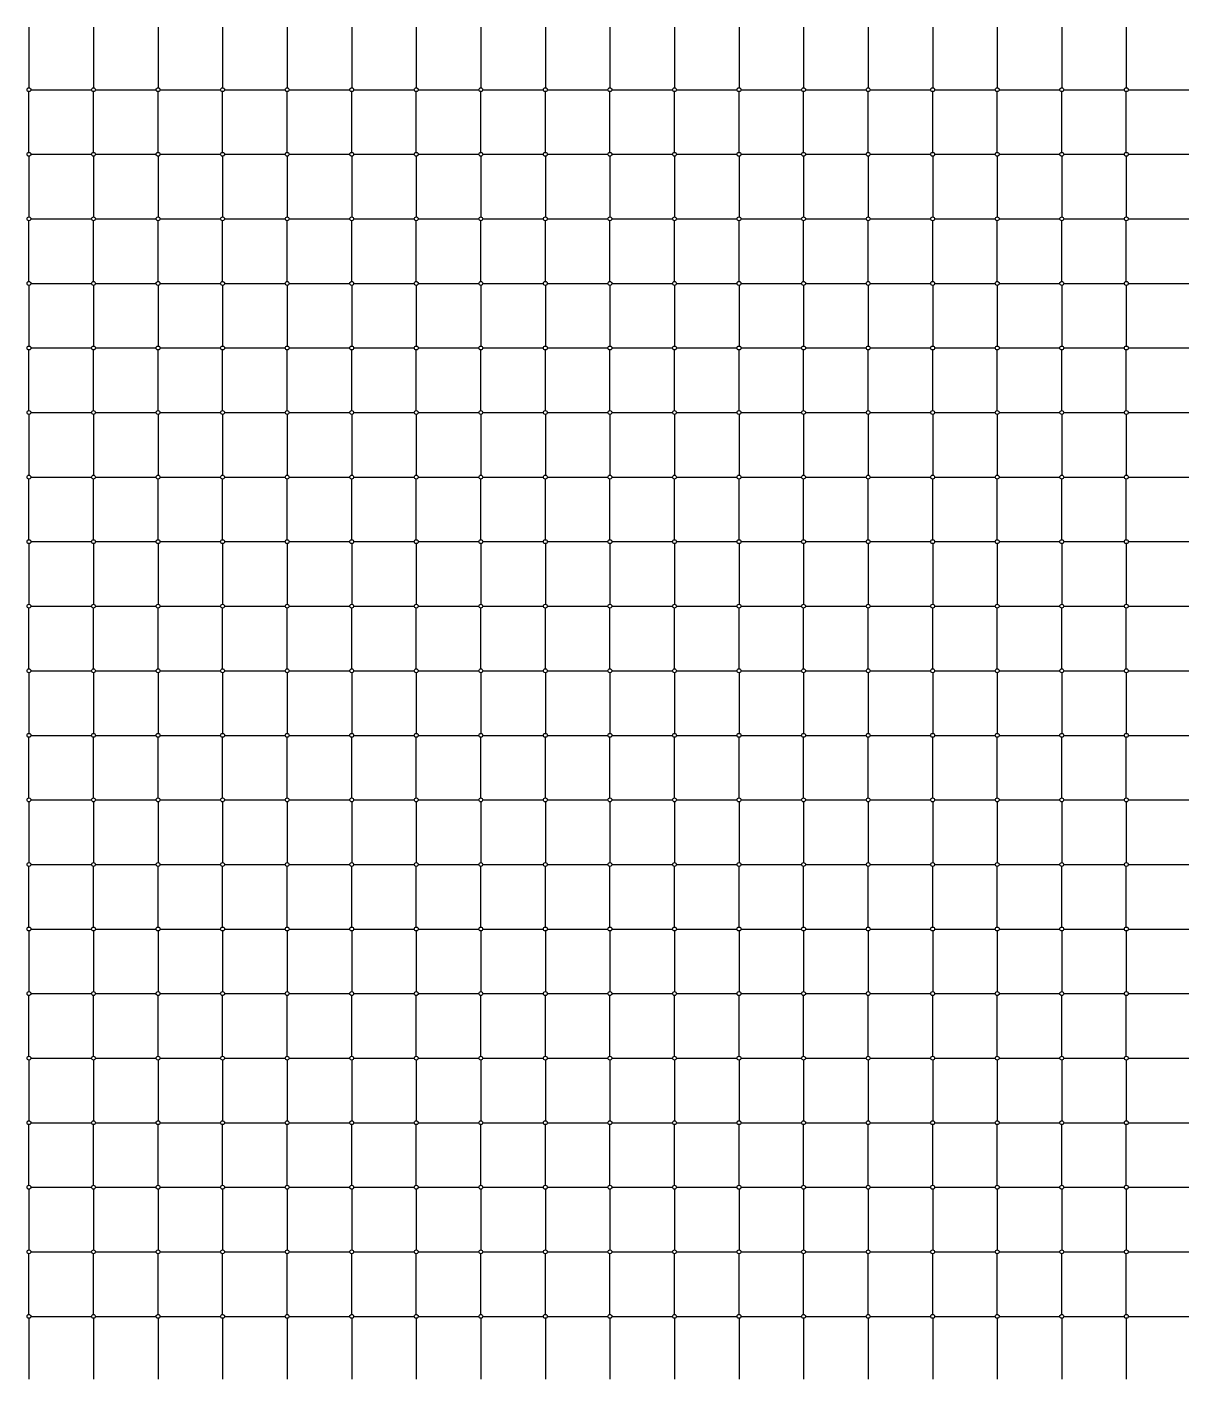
# Model space of a CAD drawing. Header units: millimetres. Extents: x 939 to 21029, y -693 to 9787.
# Drawn here: x 15062 to 15962, y -693 to 354 of the extents above; entities that cross this region are included whole.
import ezdxf

# ---------------------------------------------------------------- set-up
doc = ezdxf.new("R2010")
doc.units = ezdxf.units.MM
for name, color, linetype, lineweight in [('橘黄色', 30, 'Continuous', 30), ('浅蓝色', 141, 'Continuous', 30), ('灰色', 9, 'Continuous', 30), ('蓝色', 160, 'Continuous', 30), ('黑白', 7, 'Continuous', 30)]:
    doc.layers.add(name, color=color, linetype=linetype, lineweight=lineweight)

msp = doc.modelspace()

# ---------------------------------------------------------------- linework, layer by layer
at = {"layer": '橘黄色'}
for p, q in [((15063.1, 353.5), (15063.1, 306.5)), ((15113.1, 353.5), (15113.1, 306.5)), ((15163.1, 353.5), (15163.1, 306.5)), ((15213.1, 353.5), (15213.1, 306.5)), ((15263.1, 353.5), (15263.1, 306.5)), ((15313.1, 353.5), (15313.1, 306.5)), ((15363.1, 353.5), (15363.1, 306.5)), ((15413.1, 353.5), (15413.1, 306.5)), ((15463.1, 353.5), (15463.1, 306.5)), ((15513.1, 353.5), (15513.1, 306.5)), ((15563.1, 353.5), (15563.1, 306.5)), ((15613.1, 353.5), (15613.1, 306.5)), ((15663.1, 353.5), (15663.1, 306.5)), ((15713.1, 353.5), (15713.1, 306.5)), ((15763.1, 353.5), (15763.1, 306.5)), ((15813.1, 353.5), (15813.1, 306.5)), ((15863.1, 353.5), (15863.1, 306.5)), ((15913.1, 353.5), (15913.1, 306.5)), ((15063.1, 253.5), (15063.1, 206.5)), ((15113.1, 253.5), (15113.1, 206.5)), ((15163.1, 253.5), (15163.1, 206.5)), ((15213.1, 253.5), (15213.1, 206.5)), ((15263.1, 253.5), (15263.1, 206.5)), ((15313.1, 253.5), (15313.1, 206.5)), ((15363.1, 253.5), (15363.1, 206.5)), ((15413.1, 253.5), (15413.1, 206.5)), ((15463.1, 253.5), (15463.1, 206.5)), ((15513.1, 253.5), (15513.1, 206.5)), ((15563.1, 253.5), (15563.1, 206.5)), ((15613.1, 253.5), (15613.1, 206.5)), ((15663.1, 253.5), (15663.1, 206.5)), ((15713.1, 253.5), (15713.1, 206.5)), ((15763.1, 253.5), (15763.1, 206.5)), ((15813.1, 253.5), (15813.1, 206.5)), ((15863.1, 253.5), (15863.1, 206.5)), ((15913.1, 253.5), (15913.1, 206.5)), ((15063.1, 153.5), (15063.1, 106.5)), ((15113.1, 153.5), (15113.1, 106.5)), ((15163.1, 153.5), (15163.1, 106.5)), ((15213.1, 153.5), (15213.1, 106.5)), ((15263.1, 153.5), (15263.1, 106.5)), ((15313.1, 153.5), (15313.1, 106.5)), ((15363.1, 153.5), (15363.1, 106.5)), ((15413.1, 153.5), (15413.1, 106.5)), ((15463.1, 153.5), (15463.1, 106.5)), ((15513.1, 153.5), (15513.1, 106.5)), ((15563.1, 153.5), (15563.1, 106.5)), ((15613.1, 153.5), (15613.1, 106.5)), ((15663.1, 153.5), (15663.1, 106.5)), ((15713.1, 153.5), (15713.1, 106.5)), ((15763.1, 153.5), (15763.1, 106.5)), ((15813.1, 153.5), (15813.1, 106.5)), ((15863.1, 153.5), (15863.1, 106.5)), ((15913.1, 153.5), (15913.1, 106.5)), ((15063.1, 53.5), (15063.1, 6.5)), ((15113.1, 53.5), (15113.1, 6.5)), ((15163.1, 53.5), (15163.1, 6.5)), ((15213.1, 53.5), (15213.1, 6.5)), ((15263.1, 53.5), (15263.1, 6.5)), ((15313.1, 53.5), (15313.1, 6.5)), ((15363.1, 53.5), (15363.1, 6.5)), ((15413.1, 53.5), (15413.1, 6.5)), ((15463.1, 53.5), (15463.1, 6.5)), ((15513.1, 53.5), (15513.1, 6.5)), ((15563.1, 53.5), (15563.1, 6.5)), ((15613.1, 53.5), (15613.1, 6.5)), ((15663.1, 53.5), (15663.1, 6.5)), ((15713.1, 53.5), (15713.1, 6.5)), ((15763.1, 53.5), (15763.1, 6.5)), ((15813.1, 53.5), (15813.1, 6.5)), ((15863.1, 53.5), (15863.1, 6.5)), ((15913.1, 53.5), (15913.1, 6.5)), ((15063.1, -46.5), (15063.1, -93.5)), ((15113.1, -46.5), (15113.1, -93.5)), ((15163.1, -46.5), (15163.1, -93.5)), ((15213.1, -46.5), (15213.1, -93.5)), ((15263.1, -46.5), (15263.1, -93.5)), ((15313.1, -46.5), (15313.1, -93.5)), ((15363.1, -46.5), (15363.1, -93.5)), ((15413.1, -46.5), (15413.1, -93.5)), ((15463.1, -46.5), (15463.1, -93.5)), ((15513.1, -46.5), (15513.1, -93.5)), ((15563.1, -46.5), (15563.1, -93.5)), ((15613.1, -46.5), (15613.1, -93.5)), ((15663.1, -46.5), (15663.1, -93.5)), ((15713.1, -46.5), (15713.1, -93.5)), ((15763.1, -46.5), (15763.1, -93.5)), ((15813.1, -46.5), (15813.1, -93.5)), ((15863.1, -46.5), (15863.1, -93.5)), ((15913.1, -46.5), (15913.1, -93.5)), ((15063.1, -146.5), (15063.1, -193.5)), ((15113.1, -146.5), (15113.1, -193.5)), ((15163.1, -146.5), (15163.1, -193.5)), ((15213.1, -146.5), (15213.1, -193.5)), ((15263.1, -146.5), (15263.1, -193.5)), ((15313.1, -146.5), (15313.1, -193.5)), ((15363.1, -146.5), (15363.1, -193.5)), ((15413.1, -146.5), (15413.1, -193.5)), ((15463.1, -146.5), (15463.1, -193.5)), ((15513.1, -146.5), (15513.1, -193.5)), ((15563.1, -146.5), (15563.1, -193.5)), ((15613.1, -146.5), (15613.1, -193.5)), ((15663.1, -146.5), (15663.1, -193.5)), ((15713.1, -146.5), (15713.1, -193.5)), ((15763.1, -146.5), (15763.1, -193.5)), ((15813.1, -146.5), (15813.1, -193.5)), ((15863.1, -146.5), (15863.1, -193.5)), ((15913.1, -146.5), (15913.1, -193.5)), ((15063.1, -246.5), (15063.1, -293.5)), ((15113.1, -246.5), (15113.1, -293.5)), ((15163.1, -246.5), (15163.1, -293.5)), ((15213.1, -246.5), (15213.1, -293.5)), ((15263.1, -246.5), (15263.1, -293.5)), ((15313.1, -246.5), (15313.1, -293.5)), ((15363.1, -246.5), (15363.1, -293.5)), ((15413.1, -246.5), (15413.1, -293.5)), ((15463.1, -246.5), (15463.1, -293.5)), ((15513.1, -246.5), (15513.1, -293.5)), ((15563.1, -246.5), (15563.1, -293.5)), ((15613.1, -246.5), (15613.1, -293.5)), ((15663.1, -246.5), (15663.1, -293.5)), ((15713.1, -246.5), (15713.1, -293.5)), ((15763.1, -246.5), (15763.1, -293.5)), ((15813.1, -246.5), (15813.1, -293.5)), ((15863.1, -246.5), (15863.1, -293.5)), ((15913.1, -246.5), (15913.1, -293.5)), ((15063.1, -346.5), (15063.1, -393.5)), ((15113.1, -346.5), (15113.1, -393.5)), ((15163.1, -346.5), (15163.1, -393.5)), ((15213.1, -346.5), (15213.1, -393.5)), ((15263.1, -346.5), (15263.1, -393.5)), ((15313.1, -346.5), (15313.1, -393.5)), ((15363.1, -346.5), (15363.1, -393.5)), ((15413.1, -346.5), (15413.1, -393.5)), ((15463.1, -346.5), (15463.1, -393.5)), ((15513.1, -346.5), (15513.1, -393.5)), ((15563.1, -346.5), (15563.1, -393.5)), ((15613.1, -346.5), (15613.1, -393.5)), ((15663.1, -346.5), (15663.1, -393.5)), ((15713.1, -346.5), (15713.1, -393.5)), ((15763.1, -346.5), (15763.1, -393.5)), ((15813.1, -346.5), (15813.1, -393.5)), ((15863.1, -346.5), (15863.1, -393.5)), ((15913.1, -346.5), (15913.1, -393.5)), ((15063.1, -446.5), (15063.1, -493.5)), ((15113.1, -446.5), (15113.1, -493.5)), ((15163.1, -446.5), (15163.1, -493.5)), ((15213.1, -446.5), (15213.1, -493.5)), ((15263.1, -446.5), (15263.1, -493.5)), ((15313.1, -446.5), (15313.1, -493.5)), ((15363.1, -446.5), (15363.1, -493.5)), ((15413.1, -446.5), (15413.1, -493.5)), ((15463.1, -446.5), (15463.1, -493.5)), ((15513.1, -446.5), (15513.1, -493.5)), ((15563.1, -446.5), (15563.1, -493.5)), ((15613.1, -446.5), (15613.1, -493.5)), ((15663.1, -446.5), (15663.1, -493.5)), ((15713.1, -446.5), (15713.1, -493.5)), ((15763.1, -446.5), (15763.1, -493.5)), ((15813.1, -446.5), (15813.1, -493.5)), ((15863.1, -446.5), (15863.1, -493.5)), ((15913.1, -446.5), (15913.1, -493.5)), ((15063.1, -546.5), (15063.1, -593.5)), ((15113.1, -546.5), (15113.1, -593.5)), ((15163.1, -546.5), (15163.1, -593.5)), ((15213.1, -546.5), (15213.1, -593.5)), ((15263.1, -546.5), (15263.1, -593.5)), ((15313.1, -546.5), (15313.1, -593.5)), ((15363.1, -546.5), (15363.1, -593.5)), ((15413.1, -546.5), (15413.1, -593.5)), ((15463.1, -546.5), (15463.1, -593.5)), ((15513.1, -546.5), (15513.1, -593.5)), ((15563.1, -546.5), (15563.1, -593.5)), ((15613.1, -546.5), (15613.1, -593.5)), ((15663.1, -546.5), (15663.1, -593.5)), ((15713.1, -546.5), (15713.1, -593.5)), ((15763.1, -546.5), (15763.1, -593.5)), ((15813.1, -546.5), (15813.1, -593.5)), ((15863.1, -546.5), (15863.1, -593.5)), ((15913.1, -546.5), (15913.1, -593.5)), ((15063.1, -646.5), (15063.1, -693.5)), ((15113.1, -646.5), (15113.1, -693.5)), ((15163.1, -646.5), (15163.1, -693.5)), ((15213.1, -646.5), (15213.1, -693.5)), ((15263.1, -646.5), (15263.1, -693.5)), ((15313.1, -646.5), (15313.1, -693.5)), ((15363.1, -646.5), (15363.1, -693.5)), ((15413.1, -646.5), (15413.1, -693.5)), ((15463.1, -646.5), (15463.1, -693.5)), ((15513.1, -646.5), (15513.1, -693.5)), ((15563.1, -646.5), (15563.1, -693.5)), ((15613.1, -646.5), (15613.1, -693.5)), ((15663.1, -646.5), (15663.1, -693.5)), ((15713.1, -646.5), (15713.1, -693.5)), ((15763.1, -646.5), (15763.1, -693.5)), ((15813.1, -646.5), (15813.1, -693.5)), ((15863.1, -646.5), (15863.1, -693.5)), ((15913.1, -646.5), (15913.1, -693.5))]:
    msp.add_line(p, q, dxfattribs=at)
at = {"layer": '浅蓝色'}
for p, q in [((15063.1, 256.5), (15063.1, 303.5)), ((15113.1, 256.5), (15113.1, 303.5)), ((15163.1, 256.5), (15163.1, 303.5)), ((15213.1, 256.5), (15213.1, 303.5)), ((15263.1, 256.5), (15263.1, 303.5)), ((15313.1, 256.5), (15313.1, 303.5)), ((15363.1, 256.5), (15363.1, 303.5)), ((15413.1, 256.5), (15413.1, 303.5)), ((15463.1, 256.5), (15463.1, 303.5)), ((15513.1, 256.5), (15513.1, 303.5)), ((15563.1, 256.5), (15563.1, 303.5)), ((15613.1, 256.5), (15613.1, 303.5)), ((15663.1, 256.5), (15663.1, 303.5)), ((15713.1, 256.5), (15713.1, 303.5)), ((15763.1, 256.5), (15763.1, 303.5)), ((15813.1, 256.5), (15813.1, 303.5)), ((15863.1, 256.5), (15863.1, 303.5)), ((15913.1, 256.5), (15913.1, 303.5)), ((15063.1, 156.5), (15063.1, 203.5)), ((15113.1, 156.5), (15113.1, 203.5)), ((15163.1, 156.5), (15163.1, 203.5)), ((15213.1, 156.5), (15213.1, 203.5)), ((15263.1, 156.5), (15263.1, 203.5)), ((15313.1, 156.5), (15313.1, 203.5)), ((15363.1, 156.5), (15363.1, 203.5)), ((15413.1, 156.5), (15413.1, 203.5)), ((15463.1, 156.5), (15463.1, 203.5)), ((15513.1, 156.5), (15513.1, 203.5)), ((15563.1, 156.5), (15563.1, 203.5)), ((15613.1, 156.5), (15613.1, 203.5)), ((15663.1, 156.5), (15663.1, 203.5)), ((15713.1, 156.5), (15713.1, 203.5)), ((15763.1, 156.5), (15763.1, 203.5)), ((15813.1, 156.5), (15813.1, 203.5)), ((15863.1, 156.5), (15863.1, 203.5)), ((15913.1, 156.5), (15913.1, 203.5)), ((15063.1, 56.5), (15063.1, 103.5)), ((15113.1, 56.5), (15113.1, 103.5)), ((15163.1, 56.5), (15163.1, 103.5)), ((15213.1, 56.5), (15213.1, 103.5)), ((15263.1, 56.5), (15263.1, 103.5)), ((15313.1, 56.5), (15313.1, 103.5)), ((15363.1, 56.5), (15363.1, 103.5)), ((15413.1, 56.5), (15413.1, 103.5)), ((15463.1, 56.5), (15463.1, 103.5)), ((15513.1, 56.5), (15513.1, 103.5)), ((15563.1, 56.5), (15563.1, 103.5)), ((15613.1, 56.5), (15613.1, 103.5)), ((15663.1, 56.5), (15663.1, 103.5)), ((15713.1, 56.5), (15713.1, 103.5)), ((15763.1, 56.5), (15763.1, 103.5)), ((15813.1, 56.5), (15813.1, 103.5)), ((15863.1, 56.5), (15863.1, 103.5)), ((15913.1, 56.5), (15913.1, 103.5)), ((15063.1, -43.5), (15063.1, 3.5)), ((15113.1, -43.5), (15113.1, 3.5)), ((15163.1, -43.5), (15163.1, 3.5)), ((15213.1, -43.5), (15213.1, 3.5)), ((15263.1, -43.5), (15263.1, 3.5)), ((15313.1, -43.5), (15313.1, 3.5)), ((15363.1, -43.5), (15363.1, 3.5)), ((15413.1, -43.5), (15413.1, 3.5)), ((15463.1, -43.5), (15463.1, 3.5)), ((15513.1, -43.5), (15513.1, 3.5)), ((15563.1, -43.5), (15563.1, 3.5)), ((15613.1, -43.5), (15613.1, 3.5)), ((15663.1, -43.5), (15663.1, 3.5)), ((15713.1, -43.5), (15713.1, 3.5)), ((15763.1, -43.5), (15763.1, 3.5)), ((15813.1, -43.5), (15813.1, 3.5)), ((15863.1, -43.5), (15863.1, 3.5)), ((15913.1, -43.5), (15913.1, 3.5)), ((15063.1, -143.5), (15063.1, -96.5)), ((15113.1, -143.5), (15113.1, -96.5)), ((15163.1, -143.5), (15163.1, -96.5)), ((15213.1, -143.5), (15213.1, -96.5)), ((15263.1, -143.5), (15263.1, -96.5)), ((15313.1, -143.5), (15313.1, -96.5)), ((15363.1, -143.5), (15363.1, -96.5)), ((15413.1, -143.5), (15413.1, -96.5)), ((15463.1, -143.5), (15463.1, -96.5)), ((15513.1, -143.5), (15513.1, -96.5)), ((15563.1, -143.5), (15563.1, -96.5)), ((15613.1, -143.5), (15613.1, -96.5)), ((15663.1, -143.5), (15663.1, -96.5)), ((15713.1, -143.5), (15713.1, -96.5)), ((15763.1, -143.5), (15763.1, -96.5)), ((15813.1, -143.5), (15813.1, -96.5)), ((15863.1, -143.5), (15863.1, -96.5)), ((15913.1, -143.5), (15913.1, -96.5)), ((15063.1, -243.5), (15063.1, -196.5)), ((15113.1, -243.5), (15113.1, -196.5)), ((15163.1, -243.5), (15163.1, -196.5)), ((15213.1, -243.5), (15213.1, -196.5)), ((15263.1, -243.5), (15263.1, -196.5)), ((15313.1, -243.5), (15313.1, -196.5)), ((15363.1, -243.5), (15363.1, -196.5)), ((15413.1, -243.5), (15413.1, -196.5)), ((15463.1, -243.5), (15463.1, -196.5)), ((15513.1, -243.5), (15513.1, -196.5)), ((15563.1, -243.5), (15563.1, -196.5)), ((15613.1, -243.5), (15613.1, -196.5)), ((15663.1, -243.5), (15663.1, -196.5)), ((15713.1, -243.5), (15713.1, -196.5)), ((15763.1, -243.5), (15763.1, -196.5)), ((15813.1, -243.5), (15813.1, -196.5)), ((15863.1, -243.5), (15863.1, -196.5)), ((15913.1, -243.5), (15913.1, -196.5)), ((15063.1, -343.5), (15063.1, -296.5)), ((15113.1, -343.5), (15113.1, -296.5)), ((15163.1, -343.5), (15163.1, -296.5)), ((15213.1, -343.5), (15213.1, -296.5)), ((15263.1, -343.5), (15263.1, -296.5)), ((15313.1, -343.5), (15313.1, -296.5)), ((15363.1, -343.5), (15363.1, -296.5)), ((15413.1, -343.5), (15413.1, -296.5)), ((15463.1, -343.5), (15463.1, -296.5)), ((15513.1, -343.5), (15513.1, -296.5)), ((15563.1, -343.5), (15563.1, -296.5)), ((15613.1, -343.5), (15613.1, -296.5)), ((15663.1, -343.5), (15663.1, -296.5)), ((15713.1, -343.5), (15713.1, -296.5)), ((15763.1, -343.5), (15763.1, -296.5)), ((15813.1, -343.5), (15813.1, -296.5)), ((15863.1, -343.5), (15863.1, -296.5)), ((15913.1, -343.5), (15913.1, -296.5)), ((15063.1, -443.5), (15063.1, -396.5)), ((15113.1, -443.5), (15113.1, -396.5)), ((15163.1, -443.5), (15163.1, -396.5)), ((15213.1, -443.5), (15213.1, -396.5)), ((15263.1, -443.5), (15263.1, -396.5)), ((15313.1, -443.5), (15313.1, -396.5)), ((15363.1, -443.5), (15363.1, -396.5)), ((15413.1, -443.5), (15413.1, -396.5)), ((15463.1, -443.5), (15463.1, -396.5)), ((15513.1, -443.5), (15513.1, -396.5)), ((15563.1, -443.5), (15563.1, -396.5)), ((15613.1, -443.5), (15613.1, -396.5)), ((15663.1, -443.5), (15663.1, -396.5)), ((15713.1, -443.5), (15713.1, -396.5)), ((15763.1, -443.5), (15763.1, -396.5)), ((15813.1, -443.5), (15813.1, -396.5)), ((15863.1, -443.5), (15863.1, -396.5)), ((15913.1, -443.5), (15913.1, -396.5)), ((15063.1, -543.5), (15063.1, -496.5)), ((15113.1, -543.5), (15113.1, -496.5)), ((15163.1, -543.5), (15163.1, -496.5)), ((15213.1, -543.5), (15213.1, -496.5)), ((15263.1, -543.5), (15263.1, -496.5)), ((15313.1, -543.5), (15313.1, -496.5)), ((15363.1, -543.5), (15363.1, -496.5)), ((15413.1, -543.5), (15413.1, -496.5)), ((15463.1, -543.5), (15463.1, -496.5)), ((15513.1, -543.5), (15513.1, -496.5)), ((15563.1, -543.5), (15563.1, -496.5)), ((15613.1, -543.5), (15613.1, -496.5)), ((15663.1, -543.5), (15663.1, -496.5)), ((15713.1, -543.5), (15713.1, -496.5)), ((15763.1, -543.5), (15763.1, -496.5)), ((15813.1, -543.5), (15813.1, -496.5)), ((15863.1, -543.5), (15863.1, -496.5)), ((15913.1, -543.5), (15913.1, -496.5)), ((15063.1, -643.5), (15063.1, -596.5)), ((15113.1, -643.5), (15113.1, -596.5)), ((15163.1, -643.5), (15163.1, -596.5)), ((15213.1, -643.5), (15213.1, -596.5)), ((15263.1, -643.5), (15263.1, -596.5)), ((15313.1, -643.5), (15313.1, -596.5)), ((15363.1, -643.5), (15363.1, -596.5)), ((15413.1, -643.5), (15413.1, -596.5)), ((15463.1, -643.5), (15463.1, -596.5)), ((15513.1, -643.5), (15513.1, -596.5)), ((15563.1, -643.5), (15563.1, -596.5)), ((15613.1, -643.5), (15613.1, -596.5)), ((15663.1, -643.5), (15663.1, -596.5)), ((15713.1, -643.5), (15713.1, -596.5)), ((15763.1, -643.5), (15763.1, -596.5)), ((15813.1, -643.5), (15813.1, -596.5)), ((15863.1, -643.5), (15863.1, -596.5)), ((15913.1, -643.5), (15913.1, -596.5))]:
    msp.add_line(p, q, dxfattribs=at)
at = {"layer": '灰色'}
for p, q in [((15064.6, 305), (15111.6, 305)), ((15114.6, 305), (15161.6, 305)), ((15164.6, 305), (15211.6, 305)), ((15214.6, 305), (15261.6, 305)), ((15264.6, 305), (15311.6, 305)), ((15314.6, 305), (15361.6, 305)), ((15364.6, 305), (15411.6, 305)), ((15414.6, 305), (15461.6, 305)), ((15464.6, 305), (15511.6, 305)), ((15514.6, 305), (15561.6, 305)), ((15564.6, 305), (15611.6, 305)), ((15614.6, 305), (15661.6, 305)), ((15664.6, 305), (15711.6, 305)), ((15714.6, 305), (15761.6, 305)), ((15764.6, 305), (15811.6, 305)), ((15814.6, 305), (15861.6, 305)), ((15864.6, 305), (15911.6, 305)), ((15914.6, 305), (15961.6, 305)), ((15064.6, 255), (15111.6, 255)), ((15114.6, 255), (15161.6, 255)), ((15164.6, 255), (15211.6, 255)), ((15214.6, 255), (15261.6, 255)), ((15264.6, 255), (15311.6, 255)), ((15314.6, 255), (15361.6, 255)), ((15364.6, 255), (15411.6, 255)), ((15414.6, 255), (15461.6, 255)), ((15464.6, 255), (15511.6, 255)), ((15514.6, 255), (15561.6, 255)), ((15564.6, 255), (15611.6, 255)), ((15614.6, 255), (15661.6, 255)), ((15664.6, 255), (15711.6, 255)), ((15714.6, 255), (15761.6, 255)), ((15764.6, 255), (15811.6, 255)), ((15814.6, 255), (15861.6, 255)), ((15864.6, 255), (15911.6, 255)), ((15914.6, 255), (15961.6, 255)), ((15064.6, 205), (15111.6, 205)), ((15114.6, 205), (15161.6, 205)), ((15164.6, 205), (15211.6, 205)), ((15214.6, 205), (15261.6, 205)), ((15264.6, 205), (15311.6, 205)), ((15314.6, 205), (15361.6, 205)), ((15364.6, 205), (15411.6, 205)), ((15414.6, 205), (15461.6, 205)), ((15464.6, 205), (15511.6, 205)), ((15514.6, 205), (15561.6, 205)), ((15564.6, 205), (15611.6, 205)), ((15614.6, 205), (15661.6, 205)), ((15664.6, 205), (15711.6, 205)), ((15714.6, 205), (15761.6, 205)), ((15764.6, 205), (15811.6, 205)), ((15814.6, 205), (15861.6, 205)), ((15864.6, 205), (15911.6, 205)), ((15914.6, 205), (15961.6, 205)), ((15064.6, 155), (15111.6, 155)), ((15114.6, 155), (15161.6, 155)), ((15164.6, 155), (15211.6, 155)), ((15214.6, 155), (15261.6, 155)), ((15264.6, 155), (15311.6, 155)), ((15314.6, 155), (15361.6, 155)), ((15364.6, 155), (15411.6, 155)), ((15414.6, 155), (15461.6, 155)), ((15464.6, 155), (15511.6, 155)), ((15514.6, 155), (15561.6, 155)), ((15564.6, 155), (15611.6, 155)), ((15614.6, 155), (15661.6, 155)), ((15664.6, 155), (15711.6, 155)), ((15714.6, 155), (15761.6, 155)), ((15764.6, 155), (15811.6, 155)), ((15814.6, 155), (15861.6, 155)), ((15864.6, 155), (15911.6, 155)), ((15914.6, 155), (15961.6, 155)), ((15064.6, 105), (15111.6, 105)), ((15114.6, 105), (15161.6, 105)), ((15164.6, 105), (15211.6, 105)), ((15214.6, 105), (15261.6, 105)), ((15264.6, 105), (15311.6, 105)), ((15314.6, 105), (15361.6, 105)), ((15364.6, 105), (15411.6, 105)), ((15414.6, 105), (15461.6, 105)), ((15464.6, 105), (15511.6, 105)), ((15514.6, 105), (15561.6, 105)), ((15564.6, 105), (15611.6, 105)), ((15614.6, 105), (15661.6, 105)), ((15664.6, 105), (15711.6, 105)), ((15714.6, 105), (15761.6, 105)), ((15764.6, 105), (15811.6, 105)), ((15814.6, 105), (15861.6, 105)), ((15864.6, 105), (15911.6, 105)), ((15914.6, 105), (15961.6, 105)), ((15064.6, 55), (15111.6, 55)), ((15114.6, 55), (15161.6, 55)), ((15164.6, 55), (15211.6, 55)), ((15214.6, 55), (15261.6, 55)), ((15264.6, 55), (15311.6, 55)), ((15314.6, 55), (15361.6, 55)), ((15364.6, 55), (15411.6, 55)), ((15414.6, 55), (15461.6, 55)), ((15464.6, 55), (15511.6, 55)), ((15514.6, 55), (15561.6, 55)), ((15564.6, 55), (15611.6, 55)), ((15614.6, 55), (15661.6, 55)), ((15664.6, 55), (15711.6, 55)), ((15714.6, 55), (15761.6, 55)), ((15764.6, 55), (15811.6, 55)), ((15814.6, 55), (15861.6, 55)), ((15864.6, 55), (15911.6, 55)), ((15914.6, 55), (15961.6, 55)), ((15064.6, 5), (15111.6, 5)), ((15114.6, 5), (15161.6, 5)), ((15164.6, 5), (15211.6, 5)), ((15214.6, 5), (15261.6, 5)), ((15264.6, 5), (15311.6, 5)), ((15314.6, 5), (15361.6, 5)), ((15364.6, 5), (15411.6, 5)), ((15414.6, 5), (15461.6, 5)), ((15464.6, 5), (15511.6, 5)), ((15514.6, 5), (15561.6, 5)), ((15564.6, 5), (15611.6, 5)), ((15614.6, 5), (15661.6, 5)), ((15664.6, 5), (15711.6, 5)), ((15714.6, 5), (15761.6, 5)), ((15764.6, 5), (15811.6, 5)), ((15814.6, 5), (15861.6, 5)), ((15864.6, 5), (15911.6, 5)), ((15914.6, 5), (15961.6, 5)), ((15064.6, -45), (15111.6, -45)), ((15114.6, -45), (15161.6, -45)), ((15164.6, -45), (15211.6, -45)), ((15214.6, -45), (15261.6, -45)), ((15264.6, -45), (15311.6, -45)), ((15314.6, -45), (15361.6, -45)), ((15364.6, -45), (15411.6, -45)), ((15414.6, -45), (15461.6, -45)), ((15464.6, -45), (15511.6, -45)), ((15514.6, -45), (15561.6, -45)), ((15564.6, -45), (15611.6, -45)), ((15614.6, -45), (15661.6, -45)), ((15664.6, -45), (15711.6, -45)), ((15714.6, -45), (15761.6, -45)), ((15764.6, -45), (15811.6, -45)), ((15814.6, -45), (15861.6, -45)), ((15864.6, -45), (15911.6, -45)), ((15914.6, -45), (15961.6, -45)), ((15064.6, -95), (15111.6, -95)), ((15114.6, -95), (15161.6, -95)), ((15164.6, -95), (15211.6, -95)), ((15214.6, -95), (15261.6, -95)), ((15264.6, -95), (15311.6, -95)), ((15314.6, -95), (15361.6, -95)), ((15364.6, -95), (15411.6, -95)), ((15414.6, -95), (15461.6, -95)), ((15464.6, -95), (15511.6, -95)), ((15514.6, -95), (15561.6, -95)), ((15564.6, -95), (15611.6, -95)), ((15614.6, -95), (15661.6, -95)), ((15664.6, -95), (15711.6, -95)), ((15714.6, -95), (15761.6, -95)), ((15764.6, -95), (15811.6, -95)), ((15814.6, -95), (15861.6, -95)), ((15864.6, -95), (15911.6, -95)), ((15914.6, -95), (15961.6, -95)), ((15064.6, -145), (15111.6, -145)), ((15114.6, -145), (15161.6, -145)), ((15164.6, -145), (15211.6, -145)), ((15214.6, -145), (15261.6, -145)), ((15264.6, -145), (15311.6, -145)), ((15314.6, -145), (15361.6, -145)), ((15364.6, -145), (15411.6, -145)), ((15414.6, -145), (15461.6, -145)), ((15464.6, -145), (15511.6, -145)), ((15514.6, -145), (15561.6, -145)), ((15564.6, -145), (15611.6, -145)), ((15614.6, -145), (15661.6, -145)), ((15664.6, -145), (15711.6, -145)), ((15714.6, -145), (15761.6, -145)), ((15764.6, -145), (15811.6, -145)), ((15814.6, -145), (15861.6, -145)), ((15864.6, -145), (15911.6, -145)), ((15914.6, -145), (15961.6, -145)), ((15064.6, -195), (15111.6, -195)), ((15114.6, -195), (15161.6, -195)), ((15164.6, -195), (15211.6, -195)), ((15214.6, -195), (15261.6, -195)), ((15264.6, -195), (15311.6, -195)), ((15314.6, -195), (15361.6, -195)), ((15364.6, -195), (15411.6, -195)), ((15414.6, -195), (15461.6, -195)), ((15464.6, -195), (15511.6, -195)), ((15514.6, -195), (15561.6, -195)), ((15564.6, -195), (15611.6, -195)), ((15614.6, -195), (15661.6, -195)), ((15664.6, -195), (15711.6, -195)), ((15714.6, -195), (15761.6, -195)), ((15764.6, -195), (15811.6, -195)), ((15814.6, -195), (15861.6, -195)), ((15864.6, -195), (15911.6, -195)), ((15914.6, -195), (15961.6, -195)), ((15064.6, -245), (15111.6, -245)), ((15114.6, -245), (15161.6, -245)), ((15164.6, -245), (15211.6, -245)), ((15214.6, -245), (15261.6, -245)), ((15264.6, -245), (15311.6, -245)), ((15314.6, -245), (15361.6, -245)), ((15364.6, -245), (15411.6, -245)), ((15414.6, -245), (15461.6, -245)), ((15464.6, -245), (15511.6, -245)), ((15514.6, -245), (15561.6, -245)), ((15564.6, -245), (15611.6, -245)), ((15614.6, -245), (15661.6, -245)), ((15664.6, -245), (15711.6, -245)), ((15714.6, -245), (15761.6, -245)), ((15764.6, -245), (15811.6, -245)), ((15814.6, -245), (15861.6, -245)), ((15864.6, -245), (15911.6, -245)), ((15914.6, -245), (15961.6, -245)), ((15064.6, -295), (15111.6, -295)), ((15114.6, -295), (15161.6, -295)), ((15164.6, -295), (15211.6, -295)), ((15214.6, -295), (15261.6, -295)), ((15264.6, -295), (15311.6, -295)), ((15314.6, -295), (15361.6, -295)), ((15364.6, -295), (15411.6, -295)), ((15414.6, -295), (15461.6, -295)), ((15464.6, -295), (15511.6, -295)), ((15514.6, -295), (15561.6, -295)), ((15564.6, -295), (15611.6, -295)), ((15614.6, -295), (15661.6, -295)), ((15664.6, -295), (15711.6, -295)), ((15714.6, -295), (15761.6, -295)), ((15764.6, -295), (15811.6, -295)), ((15814.6, -295), (15861.6, -295)), ((15864.6, -295), (15911.6, -295)), ((15914.6, -295), (15961.6, -295)), ((15064.6, -345), (15111.6, -345)), ((15114.6, -345), (15161.6, -345)), ((15164.6, -345), (15211.6, -345)), ((15214.6, -345), (15261.6, -345)), ((15264.6, -345), (15311.6, -345)), ((15314.6, -345), (15361.6, -345)), ((15364.6, -345), (15411.6, -345)), ((15414.6, -345), (15461.6, -345)), ((15464.6, -345), (15511.6, -345)), ((15514.6, -345), (15561.6, -345)), ((15564.6, -345), (15611.6, -345)), ((15614.6, -345), (15661.6, -345)), ((15664.6, -345), (15711.6, -345)), ((15714.6, -345), (15761.6, -345)), ((15764.6, -345), (15811.6, -345)), ((15814.6, -345), (15861.6, -345)), ((15864.6, -345), (15911.6, -345)), ((15914.6, -345), (15961.6, -345)), ((15064.6, -395), (15111.6, -395)), ((15114.6, -395), (15161.6, -395)), ((15164.6, -395), (15211.6, -395)), ((15214.6, -395), (15261.6, -395)), ((15264.6, -395), (15311.6, -395)), ((15314.6, -395), (15361.6, -395)), ((15364.6, -395), (15411.6, -395)), ((15414.6, -395), (15461.6, -395)), ((15464.6, -395), (15511.6, -395)), ((15514.6, -395), (15561.6, -395)), ((15564.6, -395), (15611.6, -395)), ((15614.6, -395), (15661.6, -395)), ((15664.6, -395), (15711.6, -395)), ((15714.6, -395), (15761.6, -395)), ((15764.6, -395), (15811.6, -395)), ((15814.6, -395), (15861.6, -395)), ((15864.6, -395), (15911.6, -395)), ((15914.6, -395), (15961.6, -395)), ((15064.6, -445), (15111.6, -445)), ((15114.6, -445), (15161.6, -445)), ((15164.6, -445), (15211.6, -445)), ((15214.6, -445), (15261.6, -445)), ((15264.6, -445), (15311.6, -445)), ((15314.6, -445), (15361.6, -445)), ((15364.6, -445), (15411.6, -445)), ((15414.6, -445), (15461.6, -445)), ((15464.6, -445), (15511.6, -445)), ((15514.6, -445), (15561.6, -445)), ((15564.6, -445), (15611.6, -445)), ((15614.6, -445), (15661.6, -445)), ((15664.6, -445), (15711.6, -445)), ((15714.6, -445), (15761.6, -445)), ((15764.6, -445), (15811.6, -445)), ((15814.6, -445), (15861.6, -445)), ((15864.6, -445), (15911.6, -445)), ((15914.6, -445), (15961.6, -445)), ((15064.6, -495), (15111.6, -495)), ((15114.6, -495), (15161.6, -495)), ((15164.6, -495), (15211.6, -495)), ((15214.6, -495), (15261.6, -495)), ((15264.6, -495), (15311.6, -495)), ((15314.6, -495), (15361.6, -495)), ((15364.6, -495), (15411.6, -495)), ((15414.6, -495), (15461.6, -495)), ((15464.6, -495), (15511.6, -495)), ((15514.6, -495), (15561.6, -495)), ((15564.6, -495), (15611.6, -495)), ((15614.6, -495), (15661.6, -495)), ((15664.6, -495), (15711.6, -495)), ((15714.6, -495), (15761.6, -495)), ((15764.6, -495), (15811.6, -495)), ((15814.6, -495), (15861.6, -495)), ((15864.6, -495), (15911.6, -495)), ((15914.6, -495), (15961.6, -495)), ((15064.6, -545), (15111.6, -545)), ((15114.6, -545), (15161.6, -545)), ((15164.6, -545), (15211.6, -545)), ((15214.6, -545), (15261.6, -545)), ((15264.6, -545), (15311.6, -545)), ((15314.6, -545), (15361.6, -545)), ((15364.6, -545), (15411.6, -545)), ((15414.6, -545), (15461.6, -545)), ((15464.6, -545), (15511.6, -545)), ((15514.6, -545), (15561.6, -545)), ((15564.6, -545), (15611.6, -545)), ((15614.6, -545), (15661.6, -545)), ((15664.6, -545), (15711.6, -545)), ((15714.6, -545), (15761.6, -545)), ((15764.6, -545), (15811.6, -545)), ((15814.6, -545), (15861.6, -545)), ((15864.6, -545), (15911.6, -545)), ((15914.6, -545), (15961.6, -545)), ((15064.6, -595), (15111.6, -595)), ((15114.6, -595), (15161.6, -595)), ((15164.6, -595), (15211.6, -595)), ((15214.6, -595), (15261.6, -595)), ((15264.6, -595), (15311.6, -595)), ((15314.6, -595), (15361.6, -595)), ((15364.6, -595), (15411.6, -595)), ((15414.6, -595), (15461.6, -595)), ((15464.6, -595), (15511.6, -595)), ((15514.6, -595), (15561.6, -595)), ((15564.6, -595), (15611.6, -595)), ((15614.6, -595), (15661.6, -595)), ((15664.6, -595), (15711.6, -595)), ((15714.6, -595), (15761.6, -595)), ((15764.6, -595), (15811.6, -595)), ((15814.6, -595), (15861.6, -595)), ((15864.6, -595), (15911.6, -595)), ((15914.6, -595), (15961.6, -595)), ((15064.6, -645), (15111.6, -645)), ((15114.6, -645), (15161.6, -645)), ((15164.6, -645), (15211.6, -645)), ((15214.6, -645), (15261.6, -645)), ((15264.6, -645), (15311.6, -645)), ((15314.6, -645), (15361.6, -645)), ((15364.6, -645), (15411.6, -645)), ((15414.6, -645), (15461.6, -645)), ((15464.6, -645), (15511.6, -645)), ((15514.6, -645), (15561.6, -645)), ((15564.6, -645), (15611.6, -645)), ((15614.6, -645), (15661.6, -645)), ((15664.6, -645), (15711.6, -645)), ((15714.6, -645), (15761.6, -645)), ((15764.6, -645), (15811.6, -645)), ((15814.6, -645), (15861.6, -645)), ((15864.6, -645), (15911.6, -645)), ((15914.6, -645), (15961.6, -645))]:
    msp.add_line(p, q, dxfattribs=at)
at = {"layer": '蓝色'}
for centre in [(15063.1, 305), (15113.1, 305), (15163.1, 305), (15213.1, 305), (15263.1, 305), (15313.1, 305), (15363.1, 305), (15413.1, 305), (15463.1, 305), (15513.1, 305), (15563.1, 305), (15613.1, 305), (15663.1, 305), (15713.1, 305), (15763.1, 305), (15813.1, 305), (15863.1, 305), (15913.1, 305), (15063.1, 205), (15113.1, 205), (15163.1, 205), (15213.1, 205), (15263.1, 205), (15313.1, 205), (15363.1, 205), (15413.1, 205), (15463.1, 205), (15513.1, 205), (15563.1, 205), (15613.1, 205), (15663.1, 205), (15713.1, 205), (15763.1, 205), (15813.1, 205), (15863.1, 205), (15913.1, 205), (15063.1, 105), (15113.1, 105), (15163.1, 105), (15213.1, 105), (15263.1, 105), (15313.1, 105), (15363.1, 105), (15413.1, 105), (15463.1, 105), (15513.1, 105), (15563.1, 105), (15613.1, 105), (15663.1, 105), (15713.1, 105), (15763.1, 105), (15813.1, 105), (15863.1, 105), (15913.1, 105), (15063.1, 5), (15113.1, 5), (15163.1, 5), (15213.1, 5), (15263.1, 5), (15313.1, 5), (15363.1, 5), (15413.1, 5), (15463.1, 5), (15513.1, 5), (15563.1, 5), (15613.1, 5), (15663.1, 5), (15713.1, 5), (15763.1, 5), (15813.1, 5), (15863.1, 5), (15913.1, 5), (15063.1, -95), (15113.1, -95), (15163.1, -95), (15213.1, -95), (15263.1, -95), (15313.1, -95), (15363.1, -95), (15413.1, -95), (15463.1, -95), (15513.1, -95), (15563.1, -95), (15613.1, -95), (15663.1, -95), (15713.1, -95), (15763.1, -95), (15813.1, -95), (15863.1, -95), (15913.1, -95), (15063.1, -195), (15113.1, -195), (15163.1, -195), (15213.1, -195), (15263.1, -195), (15313.1, -195), (15363.1, -195), (15413.1, -195), (15463.1, -195), (15513.1, -195), (15563.1, -195), (15613.1, -195), (15663.1, -195), (15713.1, -195), (15763.1, -195), (15813.1, -195), (15863.1, -195), (15913.1, -195), (15063.1, -295), (15113.1, -295), (15163.1, -295), (15213.1, -295), (15263.1, -295), (15313.1, -295), (15363.1, -295), (15413.1, -295), (15463.1, -295), (15513.1, -295), (15563.1, -295), (15613.1, -295), (15663.1, -295), (15713.1, -295), (15763.1, -295), (15813.1, -295), (15863.1, -295), (15913.1, -295), (15063.1, -395), (15113.1, -395), (15163.1, -395), (15213.1, -395), (15263.1, -395), (15313.1, -395), (15363.1, -395), (15413.1, -395), (15463.1, -395), (15513.1, -395), (15563.1, -395), (15613.1, -395), (15663.1, -395), (15713.1, -395), (15763.1, -395), (15813.1, -395), (15863.1, -395), (15913.1, -395), (15063.1, -495), (15113.1, -495), (15163.1, -495), (15213.1, -495), (15263.1, -495), (15313.1, -495), (15363.1, -495), (15413.1, -495), (15463.1, -495), (15513.1, -495), (15563.1, -495), (15613.1, -495), (15663.1, -495), (15713.1, -495), (15763.1, -495), (15813.1, -495), (15863.1, -495), (15913.1, -495), (15063.1, -595), (15113.1, -595), (15163.1, -595), (15213.1, -595), (15263.1, -595), (15313.1, -595), (15363.1, -595), (15413.1, -595), (15463.1, -595), (15513.1, -595), (15563.1, -595), (15613.1, -595), (15663.1, -595), (15713.1, -595), (15763.1, -595), (15813.1, -595), (15863.1, -595), (15913.1, -595)]:
    msp.add_circle(centre, 1.5, dxfattribs=at)
at = {"layer": '黑白'}
for centre in [(15063.1, 255), (15113.1, 255), (15163.1, 255), (15213.1, 255), (15263.1, 255), (15313.1, 255), (15363.1, 255), (15413.1, 255), (15463.1, 255), (15513.1, 255), (15563.1, 255), (15613.1, 255), (15663.1, 255), (15713.1, 255), (15763.1, 255), (15813.1, 255), (15863.1, 255), (15913.1, 255), (15063.1, 155), (15113.1, 155), (15163.1, 155), (15213.1, 155), (15263.1, 155), (15313.1, 155), (15363.1, 155), (15413.1, 155), (15463.1, 155), (15513.1, 155), (15563.1, 155), (15613.1, 155), (15663.1, 155), (15713.1, 155), (15763.1, 155), (15813.1, 155), (15863.1, 155), (15913.1, 155), (15063.1, 55), (15113.1, 55), (15163.1, 55), (15213.1, 55), (15263.1, 55), (15313.1, 55), (15363.1, 55), (15413.1, 55), (15463.1, 55), (15513.1, 55), (15563.1, 55), (15613.1, 55), (15663.1, 55), (15713.1, 55), (15763.1, 55), (15813.1, 55), (15863.1, 55), (15913.1, 55), (15063.1, -45), (15113.1, -45), (15163.1, -45), (15213.1, -45), (15263.1, -45), (15313.1, -45), (15363.1, -45), (15413.1, -45), (15463.1, -45), (15513.1, -45), (15563.1, -45), (15613.1, -45), (15663.1, -45), (15713.1, -45), (15763.1, -45), (15813.1, -45), (15863.1, -45), (15913.1, -45), (15063.1, -145), (15113.1, -145), (15163.1, -145), (15213.1, -145), (15263.1, -145), (15313.1, -145), (15363.1, -145), (15413.1, -145), (15463.1, -145), (15513.1, -145), (15563.1, -145), (15613.1, -145), (15663.1, -145), (15713.1, -145), (15763.1, -145), (15813.1, -145), (15863.1, -145), (15913.1, -145), (15063.1, -245), (15113.1, -245), (15163.1, -245), (15213.1, -245), (15263.1, -245), (15313.1, -245), (15363.1, -245), (15413.1, -245), (15463.1, -245), (15513.1, -245), (15563.1, -245), (15613.1, -245), (15663.1, -245), (15713.1, -245), (15763.1, -245), (15813.1, -245), (15863.1, -245), (15913.1, -245), (15063.1, -345), (15113.1, -345), (15163.1, -345), (15213.1, -345), (15263.1, -345), (15313.1, -345), (15363.1, -345), (15413.1, -345), (15463.1, -345), (15513.1, -345), (15563.1, -345), (15613.1, -345), (15663.1, -345), (15713.1, -345), (15763.1, -345), (15813.1, -345), (15863.1, -345), (15913.1, -345), (15063.1, -445), (15113.1, -445), (15163.1, -445), (15213.1, -445), (15263.1, -445), (15313.1, -445), (15363.1, -445), (15413.1, -445), (15463.1, -445), (15513.1, -445), (15563.1, -445), (15613.1, -445), (15663.1, -445), (15713.1, -445), (15763.1, -445), (15813.1, -445), (15863.1, -445), (15913.1, -445), (15063.1, -545), (15113.1, -545), (15163.1, -545), (15213.1, -545), (15263.1, -545), (15313.1, -545), (15363.1, -545), (15413.1, -545), (15463.1, -545), (15513.1, -545), (15563.1, -545), (15613.1, -545), (15663.1, -545), (15713.1, -545), (15763.1, -545), (15813.1, -545), (15863.1, -545), (15913.1, -545), (15063.1, -645), (15113.1, -645), (15163.1, -645), (15213.1, -645), (15263.1, -645), (15313.1, -645), (15363.1, -645), (15413.1, -645), (15463.1, -645), (15513.1, -645), (15563.1, -645), (15613.1, -645), (15663.1, -645), (15713.1, -645), (15763.1, -645), (15813.1, -645), (15863.1, -645), (15913.1, -645)]:
    msp.add_circle(centre, 1.5, dxfattribs=at)

doc.saveas('drawing.dxf')
